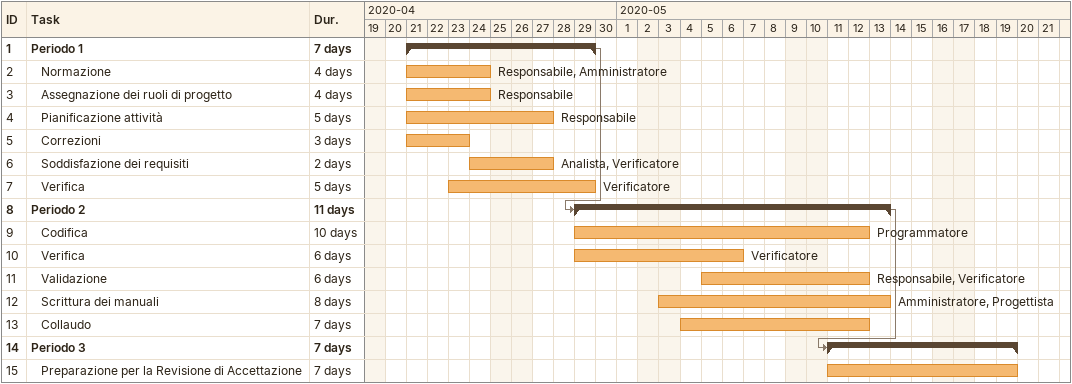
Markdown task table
| ID | Level | Task | Duration | Start | Finish | Predecessors | Resources |
|---|---|---|---|---|---|---|---|
| 1 | 1 | **Periodo 1** | 7d | 2020-04-21 | 2020-04-29 |  |  |
| 2 | 2 | Normazione | 4d | 2020-04-21 | 2020-04-24 |  | Responsabile, Amministratore |
| 3 | 2 | Assegnazione dei ruoli di progetto | 4d | 2020-04-21 | 2020-04-24 |  | Responsabile |
| 4 | 2 | Pianificazione attività | 5d | 2020-04-21 | 2020-04-27 |  | Responsabile |
| 5 | 2 | Correzioni | 3d | 2020-04-21 | 2020-04-23 |  |  |
| 6 | 2 | Soddisfazione dei requisiti | 2d | 2020-04-24 | 2020-04-27 |  | Analista, Verificatore |
| 7 | 2 | Verifica | 5d | 2020-04-23 | 2020-04-29 |  | Verificatore |
| 8 | 1 | **Periodo 2** | 11d | 2020-04-29 | 2020-05-13 | 1 |  |
| 9 | 2 | Codifica | 10d | 2020-04-29 | 2020-05-12 |  | Programmatore |
| 10 | 2 | Verifica | 6d | 2020-04-29 | 2020-05-06 |  | Verificatore |
| 11 | 2 | Validazione | 6d | 2020-05-05 | 2020-05-12 |  | Responsabile, Verificatore |
| 12 | 2 | Scrittura dei manuali | 8d | 2020-05-03 | 2020-05-13 |  | Amministratore, Progettista |
| 13 | 2 | Collaudo | 7d | 2020-05-04 | 2020-05-12 |  |  |
| 14 | 1 | **Periodo 3** | 7d | 2020-05-11 | 2020-05-19 | 8 |  |
| 15 | 2 | Preparazione per la Revisione di Accettazione | 7d | 2020-05-11 | 2020-05-19 |  |  |
